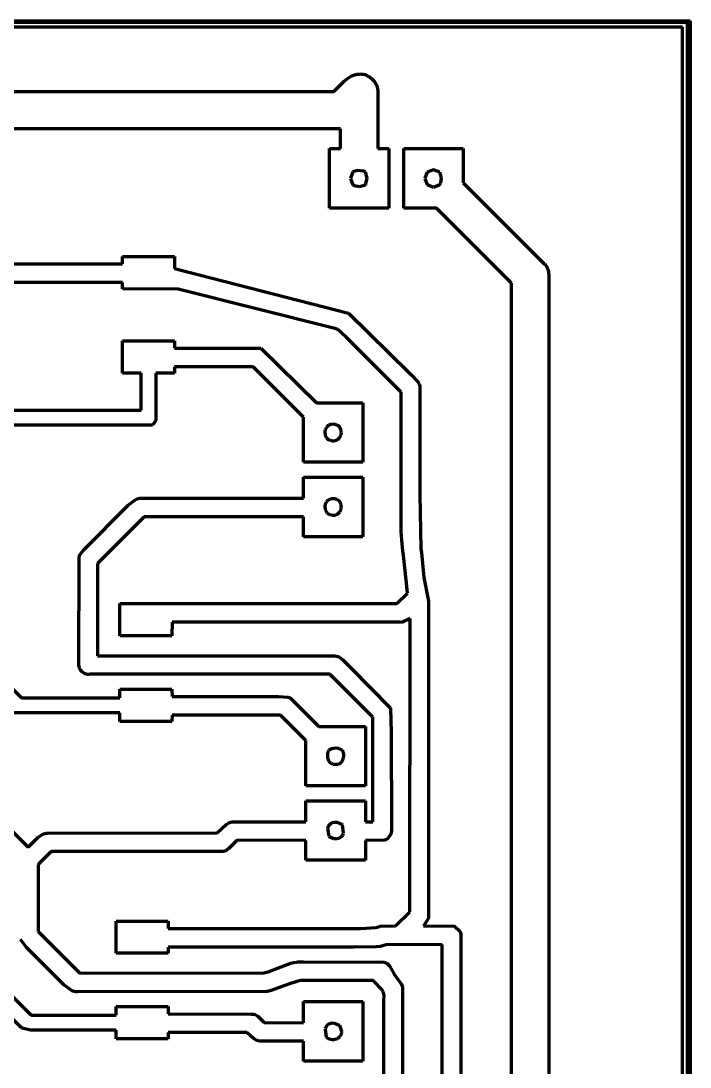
# Model space of a CAD drawing. Header units: millimetres. Extents: x 0 to 18.8, y 0 to 13.5.
# Drawn here: x 15.04 to 18.79, y 7.64 to 13.5 of the extents above; entities that cross this region are included whole.
import ezdxf

# ---------------------------------------------------------------- set-up
doc = ezdxf.new("R2010")
doc.units = ezdxf.units.MM
doc.layers.add('color#000000ff', color=7, linetype='CONTINUOUS', lineweight=100)
doc.layers.add('color#ffffffff', color=7, linetype='CONTINUOUS', lineweight=100)

msp = doc.modelspace()

# ---------------------------------------------------------------- linework, layer by layer
at = {"layer": 'color#000000ff'}
for p, q in [((0, 13.493), (18.7777, 13.493)), ((18.7777, 13.493), (18.7777, 0.007)), ((18.75, 13.4653), (0.0281, 13.4655)), ((18.7499, 0.0346), (18.75, 13.4653)), ((16.8815, 13.1834), (16.8931, 13.19)), ((16.8931, 13.19), (16.8991, 13.1929)), ((16.8991, 13.1929), (16.9053, 13.1955)), ((16.9053, 13.1955), (16.9116, 13.1977)), ((16.9116, 13.1977), (16.918, 13.1995)), ((16.918, 13.1995), (16.9245, 13.201)), ((16.9245, 13.201), (16.9312, 13.202)), ((16.9312, 13.202), (16.938, 13.2026)), ((16.938, 13.2026), (16.945, 13.2028)), ((16.945, 13.2028), (16.9522, 13.2024)), ((16.9522, 13.2024), (16.9595, 13.2016)), ((16.9595, 13.2016), (16.9689, 13.1991)), ((16.9689, 13.1991), (16.9781, 13.1957)), ((16.9781, 13.1957), (16.9869, 13.1914)), ((16.9869, 13.1914), (16.9954, 13.1863)), ((16.9954, 13.1863), (17.0073, 13.1773)), ((16.7956, 13.1043), (16.8541, 13.1627)), ((16.8541, 13.1627), (16.8702, 13.1757)), ((16.8702, 13.1757), (16.8815, 13.1834)), ((17.0073, 13.1773), (17.0145, 13.1705)), ((17.0145, 13.1705), (17.021, 13.163)), ((17.021, 13.163), (17.0268, 13.155)), ((17.0268, 13.155), (17.0318, 13.1466)), ((17.0318, 13.1466), (17.0359, 13.1377)), ((17.0359, 13.1377), (17.0391, 13.1284)), ((17.0391, 13.1284), (17.0411, 13.1188)), ((11.9984, 13.104), (16.7956, 13.1043)), ((17.0411, 13.1188), (17.0421, 13.1089)), ((17.0421, 13.1039), (17.0418, 13.0989)), ((17.0418, 13.0989), (17.0419, 12.7846)), ((17.0421, 13.1089), (17.0421, 13.1039)), ((16.8333, 12.8959), (12.368, 12.8958)), ((16.8333, 12.7847), (16.8333, 12.8959)), ((16.7709, 12.4514), (16.7709, 12.7847)), ((16.7709, 12.7847), (16.8333, 12.7847)), ((17.0419, 12.7846), (17.1041, 12.7847)), ((17.1041, 12.7847), (17.1041, 12.4514)), ((17.1875, 12.7847), (17.5208, 12.7847)), ((17.1875, 12.4514), (17.1875, 12.7847)), ((17.5208, 12.7847), (17.521, 12.5934)), ((16.929, 12.6627), (16.9022, 12.6538)), ((16.9612, 12.6592), (16.929, 12.6627)), ((16.9735, 12.654), (16.9612, 12.6592)), ((17.3535, 12.6665), (17.3192, 12.6529)), ((17.3899, 12.6533), (17.3535, 12.6665)), ((16.9022, 12.6538), (16.8891, 12.6174)), ((16.8891, 12.6174), (16.9025, 12.5823)), ((16.9825, 12.6193), (16.9735, 12.654)), ((16.9758, 12.5871), (16.9825, 12.6193)), ((17.3192, 12.6529), (17.3056, 12.6173)), ((17.3056, 12.6173), (17.3193, 12.583)), ((17.3992, 12.6218), (17.3899, 12.6533)), ((17.3944, 12.5926), (17.3992, 12.6218)), ((16.9025, 12.5823), (16.9097, 12.5787)), ((16.9097, 12.5787), (16.939, 12.5729)), ((16.939, 12.5729), (16.9735, 12.5822)), ((16.9735, 12.5822), (16.9758, 12.5871)), ((17.3193, 12.583), (17.3547, 12.5696)), ((17.3547, 12.5696), (17.3899, 12.5831)), ((17.3899, 12.5831), (17.3944, 12.5926)), ((17.521, 12.5934), (17.9745, 12.1403)), ((17.1041, 12.4514), (16.7709, 12.4514)), ((17.3706, 12.452), (17.1875, 12.4514)), ((17.792, 12.0309), (17.3706, 12.452)), ((13.846, 12.139), (15.6111, 12.1389)), ((15.6111, 12.1389), (15.6112, 12.1805)), ((15.6112, 12.1805), (15.9028, 12.1805)), ((15.9028, 12.1805), (15.9025, 12.1126)), ((17.9745, 12.1403), (17.978, 12.1368)), ((17.978, 12.1368), (17.9812, 12.1332)), ((17.9812, 12.1332), (17.9866, 12.1257)), ((15.9025, 12.1126), (16.8771, 11.8637)), ((17.9866, 12.1257), (17.9909, 12.1178)), ((17.9909, 12.1178), (17.9943, 12.1095)), ((17.9943, 12.1095), (17.9978, 12.0966)), ((17.9978, 12.0966), (18.0005, 12.0693)), ((15.6109, 12.0348), (13.8573, 12.0346)), ((15.6113, 12), (15.6109, 12.0348)), ((17.7917, 1.6563), (17.792, 12.0309)), ((18.0001, 12.0139), (17.9998, 5.5821)), ((18.0005, 12.0693), (18.0001, 12.0139)), ((15.9231, 11.998), (15.6113, 12)), ((16.7943, 11.7791), (15.9231, 11.998)), ((16.8771, 11.8637), (17.2152, 11.5309)), ((16.8038, 11.7773), (16.7943, 11.7791)), ((16.8181, 11.7714), (16.8038, 11.7773)), ((16.8665, 11.7272), (16.8181, 11.7714)), ((17.1734, 11.4206), (16.8665, 11.7272)), ((15.6111, 11.7083), (15.9027, 11.7083)), ((15.6111, 11.5278), (15.6111, 11.7083)), ((15.9027, 11.7083), (15.9028, 11.6667)), ((15.9028, 11.6667), (16.3869, 11.6672)), ((16.3869, 11.6672), (16.6979, 11.3611)), ((15.903, 11.5626), (15.9027, 11.5278)), ((16.3428, 11.5631), (15.903, 11.5626)), ((16.6252, 11.2811), (16.3428, 11.5631)), ((15.7153, 11.5277), (15.6111, 11.5278)), ((15.7154, 11.3196), (15.7153, 11.5277)), ((15.7986, 11.5277), (15.7974, 11.2625)), ((15.9027, 11.5278), (15.7986, 11.5277)), ((17.2152, 11.5309), (17.2273, 11.5191)), ((17.2273, 11.5191), (17.2688, 11.4757)), ((17.2688, 11.4757), (17.2745, 11.4648)), ((17.2745, 11.4648), (17.277, 11.4559)), ((17.277, 11.4559), (17.2776, 11.4494)), ((17.2776, 11.4494), (17.2776, 11.446)), ((17.2776, 11.446), (17.2778, 10.8478)), ((17.1736, 10.889), (17.1734, 11.4206)), ((11.1388, 11.3196), (15.7154, 11.3196)), ((16.6979, 11.3611), (16.9583, 11.3611)), ((16.9583, 11.3611), (16.9583, 11.0278)), ((15.7974, 11.2625), (15.7798, 11.2355)), ((16.625, 11.0278), (16.6252, 11.2811)), ((15.7798, 11.2355), (11.1285, 11.2361)), ((16.746, 11.2013), (16.7456, 11.1937)), ((16.7456, 11.1937), (16.7463, 11.1862)), ((16.7474, 11.2087), (16.746, 11.2013)), ((16.7499, 11.2157), (16.7474, 11.2087)), ((16.7534, 11.2223), (16.7499, 11.2157)), ((16.7556, 11.2253), (16.7534, 11.2223)), ((16.758, 11.2281), (16.7556, 11.2253)), ((16.7607, 11.2307), (16.758, 11.2281)), ((16.7637, 11.233), (16.7607, 11.2307)), ((16.7669, 11.235), (16.7637, 11.233)), ((16.778, 11.239), (16.7669, 11.235)), ((16.7899, 11.2404), (16.778, 11.239)), ((16.8019, 11.2393), (16.7899, 11.2404)), ((16.8133, 11.2357), (16.8019, 11.2393)), ((16.8209, 11.2314), (16.8133, 11.2357)), ((16.8273, 11.2257), (16.8209, 11.2314)), ((16.8307, 11.221), (16.8273, 11.2257)), ((16.8335, 11.2158), (16.8307, 11.221)), ((16.8353, 11.2099), (16.8335, 11.2158)), ((16.8359, 11.2067), (16.8353, 11.2099)), ((16.8369, 11.2032), (16.8359, 11.2067)), ((16.8376, 11.1997), (16.8369, 11.2032)), ((16.8382, 11.1928), (16.8376, 11.1997)), ((16.8376, 11.1861), (16.8382, 11.1928)), ((16.7463, 11.1862), (16.7479, 11.1789)), ((16.7479, 11.1789), (16.7506, 11.172)), ((16.7506, 11.172), (16.7543, 11.1657)), ((16.7543, 11.1657), (16.7565, 11.1628)), ((16.7565, 11.1628), (16.759, 11.1602)), ((16.759, 11.1602), (16.7617, 11.1578)), ((16.7617, 11.1578), (16.7646, 11.1557)), ((16.7646, 11.1557), (16.7678, 11.1538)), ((16.7678, 11.1538), (16.7713, 11.1523)), ((16.7713, 11.1523), (16.775, 11.1512)), ((16.775, 11.1512), (16.7789, 11.1503)), ((16.7789, 11.1503), (16.7824, 11.1493)), ((16.7824, 11.1493), (16.7893, 11.148)), ((16.7893, 11.148), (16.7962, 11.148)), ((16.7962, 11.148), (16.8028, 11.1491)), ((16.8028, 11.1491), (16.8092, 11.1512)), ((16.8092, 11.1512), (16.8151, 11.1542)), ((16.8151, 11.1542), (16.8206, 11.158)), ((16.8206, 11.158), (16.8255, 11.1625)), ((16.8255, 11.1625), (16.8298, 11.1677)), ((16.8298, 11.1677), (16.8333, 11.1734)), ((16.8333, 11.1734), (16.8359, 11.1796)), ((16.8359, 11.1796), (16.8376, 11.1861)), ((16.9583, 11.0278), (16.625, 11.0278)), ((13.8075, 10.9464), (15.0452, 9.7083)), ((16.6249, 10.8263), (16.625, 10.9444)), ((16.625, 10.9444), (16.9583, 10.9444)), ((16.9583, 10.9444), (16.9583, 10.6111)), ((17.1737, 10.6375), (17.1736, 10.889)), ((17.2778, 10.8478), (17.2838, 10.5441)), ((15.3934, 10.5365), (15.6438, 10.7868)), ((15.6438, 10.7868), (15.6888, 10.821)), ((15.6888, 10.821), (15.7067, 10.8263)), ((15.7067, 10.8263), (15.7195, 10.8269)), ((15.7195, 10.8269), (15.7227, 10.8266)), ((15.7227, 10.8266), (16.6249, 10.8263)), ((16.746, 10.7845), (16.7456, 10.777)), ((16.7474, 10.7919), (16.746, 10.7845)), ((16.7499, 10.799), (16.7474, 10.7919)), ((16.7534, 10.8056), (16.7499, 10.799)), ((16.7556, 10.8086), (16.7534, 10.8056)), ((16.758, 10.8114), (16.7556, 10.8086)), ((16.7607, 10.814), (16.758, 10.8114)), ((16.7637, 10.8163), (16.7607, 10.814)), ((16.7669, 10.8184), (16.7637, 10.8163)), ((16.7779, 10.8223), (16.7669, 10.8184)), ((16.7898, 10.8237), (16.7779, 10.8223)), ((16.8018, 10.8227), (16.7898, 10.8237)), ((16.8131, 10.8192), (16.8018, 10.8227)), ((16.8207, 10.8149), (16.8131, 10.8192)), ((16.8271, 10.8092), (16.8207, 10.8149)), ((16.8306, 10.8046), (16.8271, 10.8092)), ((16.8333, 10.7994), (16.8306, 10.8046)), ((16.8352, 10.7936), (16.8333, 10.7994)), ((16.8358, 10.7904), (16.8352, 10.7936)), ((16.8369, 10.7869), (16.8358, 10.7904)), ((16.8376, 10.7834), (16.8369, 10.7869)), ((16.8382, 10.7765), (16.8376, 10.7834)), ((16.7456, 10.777), (16.7463, 10.7694)), ((16.7463, 10.7694), (16.7479, 10.7621)), ((16.7479, 10.7621), (16.7506, 10.7552)), ((16.7506, 10.7552), (16.7543, 10.749)), ((16.7543, 10.749), (16.7565, 10.7461)), ((16.7565, 10.7461), (16.759, 10.7435)), ((16.759, 10.7435), (16.7617, 10.7411)), ((16.7617, 10.7411), (16.7647, 10.739)), ((16.7647, 10.739), (16.7679, 10.7371)), ((16.7679, 10.7371), (16.7714, 10.7356)), ((16.7714, 10.7356), (16.7751, 10.7345)), ((16.7751, 10.7345), (16.779, 10.7337)), ((16.779, 10.7337), (16.7825, 10.7326)), ((16.7825, 10.7326), (16.786, 10.7318)), ((16.786, 10.7318), (16.7894, 10.7314)), ((16.7894, 10.7314), (16.7963, 10.7313)), ((16.7963, 10.7313), (16.803, 10.7325)), ((16.803, 10.7325), (16.8093, 10.7346)), ((16.8093, 10.7346), (16.8153, 10.7376)), ((16.8153, 10.7376), (16.8208, 10.7414)), ((16.8208, 10.7414), (16.8257, 10.746)), ((16.8257, 10.746), (16.8299, 10.7512)), ((16.8299, 10.7512), (16.8334, 10.757)), ((16.8334, 10.757), (16.836, 10.7632)), ((16.836, 10.7632), (16.8376, 10.7697)), ((16.8376, 10.7697), (16.8382, 10.7765)), ((15.7328, 10.7225), (15.4719, 10.4614)), ((16.625, 10.7222), (15.7328, 10.7225)), ((16.625, 10.6111), (16.625, 10.7222)), ((16.9583, 10.6111), (16.625, 10.6111)), ((17.1776, 10.5716), (17.1737, 10.6375)), ((13.3841, 10.5701), (15.0835, 8.8717)), ((17.182, 10.5322), (17.1776, 10.5716)), ((15.3682, 10.4862), (15.3715, 10.508)), ((15.3715, 10.508), (15.3934, 10.5365)), ((17.186, 10.506), (17.182, 10.5322)), ((17.2002, 10.3671), (17.186, 10.506)), ((17.2838, 10.5441), (17.2862, 10.5217)), ((17.2862, 10.5217), (17.3, 10.383)), ((15.3678, 9.9019), (15.3682, 10.4862)), ((15.4719, 10.4614), (15.4722, 9.9445)), ((17.3, 10.383), (17.326, 10.2493)), ((17.2082, 10.2954), (17.2002, 10.3671)), ((17.1491, 10.2361), (17.2082, 10.2954)), ((15.5972, 10.0556), (15.5972, 10.2361)), ((15.5972, 10.2361), (17.1491, 10.2361)), ((17.326, 10.2493), (17.3262, 8.4861)), ((17.2227, 10.1533), (17.1758, 10.131)), ((17.2223, 8.5103), (17.2227, 10.1533)), ((15.8895, 10.1324), (15.8887, 10.0556)), ((17.1671, 10.1317), (15.8895, 10.1324)), ((17.1758, 10.131), (17.1671, 10.1317)), ((15.8887, 10.0556), (15.5972, 10.0556)), ((15.4722, 9.9445), (16.7923, 9.9442)), ((16.7923, 9.9442), (16.8011, 9.9435)), ((16.8011, 9.9435), (16.8093, 9.9418)), ((16.8093, 9.9418), (16.8172, 9.9392)), ((16.8172, 9.9392), (16.8284, 9.9338)), ((16.8284, 9.9338), (16.8454, 9.9217)), ((16.8454, 9.9217), (16.8908, 9.8769)), ((13.1604, 9.8725), (15.1007, 7.9306)), ((15.3672, 9.8913), (15.3673, 9.8984)), ((15.3681, 9.8844), (15.3672, 9.8913)), ((15.3673, 9.8984), (15.3678, 9.9019)), ((15.3699, 9.8777), (15.3681, 9.8844)), ((15.3726, 9.8713), (15.3699, 9.8777)), ((15.378, 9.8624), (15.3726, 9.8713)), ((15.3849, 9.8546), (15.378, 9.8624)), ((15.3931, 9.8481), (15.3849, 9.8546)), ((15.4024, 9.8433), (15.3931, 9.8481)), ((16.8908, 9.8769), (17.1129, 9.6508)), ((15.0464, 7.8605), (13.1068, 9.7992)), ((15.4089, 9.8411), (15.4024, 9.8433)), ((15.4158, 9.8397), (15.4089, 9.8411)), ((15.4228, 9.8394), (15.4158, 9.8397)), ((15.43, 9.8401), (15.4228, 9.8394)), ((16.7735, 9.8408), (15.43, 9.8401)), ((17.014, 9.6009), (16.7735, 9.8408)), ((15.5972, 9.7083), (15.5973, 9.7569)), ((15.5973, 9.7569), (15.8888, 9.7569)), ((15.8888, 9.7569), (15.889, 9.7152)), ((15.0452, 9.7083), (15.5972, 9.7083)), ((15.889, 9.7152), (16.4865, 9.7155)), ((16.4865, 9.7155), (16.5404, 9.7126)), ((16.5404, 9.7126), (16.5501, 9.7082)), ((16.5501, 9.7082), (16.5568, 9.7032)), ((16.5568, 9.7032), (16.5608, 9.6989)), ((16.5608, 9.6989), (16.7125, 9.5481)), ((15.5972, 9.625), (15.0035, 9.625)), ((15.5973, 9.5764), (15.5972, 9.625)), ((15.889, 9.6111), (15.8887, 9.5764)), ((16.4965, 9.6111), (15.889, 9.6111)), ((16.6389, 9.4688), (16.4965, 9.6111)), ((17.1129, 9.6508), (17.1178, 9.5136)), ((15.8887, 9.5764), (15.5973, 9.5764)), ((17.0139, 9.0139), (17.014, 9.6009)), ((16.7125, 9.5481), (16.9722, 9.5486)), ((16.9722, 9.5486), (16.9722, 9.2153)), ((17.1178, 9.5136), (17.1184, 8.9854)), ((16.6389, 9.2153), (16.6389, 9.4688)), ((16.7598, 9.3896), (16.7597, 9.3821)), ((16.7597, 9.3821), (16.7604, 9.3747)), ((16.7608, 9.3971), (16.7598, 9.3896)), ((16.7627, 9.4044), (16.7608, 9.3971)), ((16.7655, 9.4113), (16.7627, 9.4044)), ((16.7672, 9.4146), (16.7655, 9.4113)), ((16.7851, 9.4236), (16.7672, 9.4146)), ((16.8041, 9.4268), (16.7851, 9.4236)), ((16.8233, 9.4243), (16.8041, 9.4268)), ((16.8415, 9.4161), (16.8233, 9.4243)), ((16.8439, 9.4144), (16.8415, 9.4161)), ((16.8471, 9.4077), (16.8439, 9.4144)), ((16.8494, 9.4006), (16.8471, 9.4077)), ((16.8508, 9.3933), (16.8494, 9.4006)), ((16.8505, 9.3746), (16.8513, 9.382)), ((16.8513, 9.382), (16.8508, 9.3933)), ((16.7604, 9.3747), (16.7621, 9.3675)), ((16.7621, 9.3675), (16.7646, 9.3607)), ((16.7646, 9.3607), (16.768, 9.3544)), ((16.768, 9.3544), (16.7722, 9.3488)), ((16.7722, 9.3488), (16.7772, 9.3441)), ((16.7772, 9.3441), (16.78, 9.3421)), ((16.78, 9.3421), (16.7831, 9.3403)), ((16.7831, 9.3403), (16.7863, 9.3388)), ((16.7863, 9.3388), (16.7898, 9.3376)), ((16.7898, 9.3376), (16.7935, 9.3368)), ((16.7935, 9.3368), (16.7973, 9.3362)), ((16.7973, 9.3362), (16.8014, 9.3361)), ((16.8014, 9.3361), (16.8056, 9.3363)), ((16.8056, 9.3363), (16.8099, 9.3361)), ((16.8099, 9.3361), (16.8139, 9.3363)), ((16.8139, 9.3363), (16.8177, 9.3368)), ((16.8177, 9.3368), (16.8213, 9.3377)), ((16.8213, 9.3377), (16.8247, 9.3389)), ((16.8247, 9.3389), (16.828, 9.3404)), ((16.828, 9.3404), (16.831, 9.3421)), ((16.831, 9.3421), (16.8338, 9.3441)), ((16.8338, 9.3441), (16.8388, 9.3489)), ((16.8388, 9.3489), (16.843, 9.3545)), ((16.843, 9.3545), (16.8463, 9.3607)), ((16.8463, 9.3607), (16.8488, 9.3675)), ((16.8488, 9.3675), (16.8505, 9.3746)), ((16.9722, 9.2153), (16.6389, 9.2153)), ((16.6389, 9.0139), (16.6389, 9.1319)), ((16.6389, 9.1319), (16.9722, 9.1319)), ((16.9722, 9.1319), (16.9722, 9.0139)), ((16.1427, 8.9515), (16.1945, 9.0004)), ((16.1945, 9.0004), (16.2082, 9.0078)), ((16.2082, 9.0078), (16.2192, 9.0115)), ((16.2192, 9.0115), (16.227, 9.0131)), ((16.227, 9.0131), (16.2352, 9.0137)), ((16.2352, 9.0137), (16.6389, 9.0139)), ((16.7643, 8.9893), (16.7603, 8.9788)), ((16.7603, 8.9788), (16.7669, 8.9328)), ((16.7686, 8.9952), (16.7643, 8.9893)), ((16.7727, 8.9997), (16.7686, 8.9952)), ((16.7796, 9.0049), (16.7727, 8.9997)), ((16.7871, 9.0083), (16.7796, 9.0049)), ((16.7979, 9.0106), (16.7871, 9.0083)), ((16.8148, 9.0097), (16.7979, 9.0106)), ((16.8415, 8.9992), (16.8148, 9.0097)), ((16.8439, 8.9978), (16.8415, 8.9992)), ((16.85, 8.9498), (16.8439, 8.9978)), ((16.9722, 9.0139), (17.0139, 9.0139)), ((17.1184, 8.9854), (17.1187, 8.9627)), ((15.0835, 8.8717), (15.1381, 8.9263)), ((15.1381, 8.9263), (15.1533, 8.9378)), ((15.1533, 8.9378), (15.1614, 8.9424)), ((15.1614, 8.9424), (15.1699, 8.9463)), ((15.1699, 8.9463), (15.179, 8.9491)), ((15.179, 8.9491), (15.1837, 8.9501)), ((15.1837, 8.9501), (15.1886, 8.9508)), ((15.1886, 8.9508), (15.1936, 8.9512)), ((15.1936, 8.9512), (16.1427, 8.9515)), ((16.2543, 8.9103), (16.2081, 8.864)), ((16.6386, 8.9099), (16.2543, 8.9103)), ((16.6389, 8.7986), (16.6386, 8.9099)), ((16.7669, 8.9328), (16.7693, 8.9313)), ((16.7693, 8.9313), (16.796, 8.921)), ((16.796, 8.921), (16.813, 8.92)), ((16.813, 8.92), (16.8238, 8.9223)), ((16.8238, 8.9223), (16.8314, 8.9258)), ((16.8314, 8.9258), (16.8384, 8.9309)), ((16.8384, 8.9309), (16.8425, 8.9354)), ((16.8425, 8.9354), (16.8454, 8.9394)), ((16.8454, 8.9394), (16.85, 8.9498)), ((16.9723, 8.9098), (16.9722, 8.7986)), ((17.0778, 8.9105), (16.9723, 8.9098)), ((17.0811, 8.9114), (17.0778, 8.9105)), ((17.0874, 8.9139), (17.0811, 8.9114)), ((17.0956, 8.9189), (17.0874, 8.9139)), ((17.1026, 8.9253), (17.0956, 8.9189)), ((17.1084, 8.9327), (17.1026, 8.9253)), ((17.1141, 8.944), (17.1084, 8.9327)), ((17.1187, 8.9627), (17.1141, 8.944)), ((16.1825, 8.8494), (16.1751, 8.8479)), ((16.1894, 8.852), (16.1825, 8.8494)), ((16.196, 8.8553), (16.1894, 8.852)), ((16.2081, 8.864), (16.196, 8.8553)), ((15.2117, 8.8472), (15.1389, 8.7743)), ((16.1671, 8.8474), (15.2117, 8.8472)), ((16.1712, 8.8475), (16.1671, 8.8474)), ((16.1751, 8.8479), (16.1712, 8.8475)), ((16.9722, 8.7986), (16.6389, 8.7986)), ((15.1389, 8.7743), (15.1388, 8.399)), ((17.1404, 8.4312), (17.2223, 8.5103)), ((15.5764, 8.2778), (15.5764, 8.4583)), ((15.5764, 8.4583), (15.868, 8.4583)), ((15.868, 8.4583), (15.868, 8.4168)), ((17.3259, 8.4746), (17.2971, 8.43)), ((17.3262, 8.4861), (17.3259, 8.4746)), ((15.1388, 8.399), (15.3717, 8.1665)), ((15.868, 8.4168), (16.9449, 8.4166)), ((16.9449, 8.4166), (17.0337, 8.4213)), ((17.0337, 8.4213), (17.0519, 8.4281)), ((17.0519, 8.4281), (17.0555, 8.43)), ((17.0555, 8.43), (17.1404, 8.4312)), ((17.2971, 8.43), (17.4701, 8.431)), ((17.4701, 8.431), (17.5026, 8.3989)), ((17.5026, 8.3989), (17.5068, 8.3852)), ((17.5068, 8.3852), (17.5068, 8.3748)), ((15.0744, 8.3104), (15.0402, 8.3549)), ((17.0764, 8.3209), (17.0576, 8.3164)), ((17.0889, 8.325), (17.0764, 8.3209)), ((17.4026, 8.3265), (17.0889, 8.325)), ((17.4034, 5.6467), (17.4026, 8.3265)), ((17.5068, 8.3748), (17.5077, 5.622)), ((15.283, 8.1018), (15.0744, 8.3104)), ((15.8682, 8.2779), (15.5764, 8.2778)), ((16.9028, 8.3125), (15.8678, 8.3123)), ((15.8678, 8.3123), (15.8682, 8.2779)), ((16.9092, 8.3128), (16.9028, 8.3125)), ((17.0321, 8.313), (16.9092, 8.3128)), ((17.0576, 8.3164), (17.0321, 8.313)), ((16.4273, 8.1736), (16.5245, 8.2117)), ((16.5245, 8.2117), (16.5548, 8.2216)), ((16.5548, 8.2216), (16.5701, 8.2254)), ((16.5701, 8.2254), (16.5857, 8.2282)), ((16.5857, 8.2282), (16.5936, 8.2291)), ((16.5936, 8.2291), (16.6015, 8.2297)), ((16.6015, 8.2297), (16.6095, 8.23)), ((16.6095, 8.23), (16.6176, 8.2299)), ((16.6176, 8.2299), (16.6258, 8.2294)), ((16.6258, 8.2294), (17.0776, 8.2285)), ((17.0776, 8.2285), (17.0841, 8.2265)), ((17.0841, 8.2265), (17.0898, 8.2238)), ((17.0898, 8.2238), (17.0971, 8.2185)), ((17.0971, 8.2185), (17.1067, 8.207)), ((17.1067, 8.207), (17.1329, 8.161)), ((15.3717, 8.1665), (16.4043, 8.1672)), ((16.4043, 8.1672), (16.4273, 8.1736)), ((17.1329, 8.161), (17.1734, 8.106)), ((15.3292, 8.0672), (15.283, 8.1018)), ((16.5354, 8.1025), (16.4442, 8.0685)), ((16.5881, 8.1202), (16.5354, 8.1025)), ((16.6085, 8.1245), (16.5881, 8.1202)), ((17.017, 8.1255), (16.6085, 8.1245)), ((17.0225, 8.1197), (17.017, 8.1255)), ((17.0651, 8.074), (17.0225, 8.1197)), ((17.1734, 8.106), (17.1786, 8.093)), ((17.1786, 8.093), (17.1802, 8.0861)), ((15.3466, 8.0625), (15.3292, 8.0672)), ((15.3591, 8.0623), (15.3466, 8.0625)), ((16.417, 8.0628), (15.3591, 8.0623)), ((16.4239, 8.0639), (16.417, 8.0628)), ((16.4442, 8.0685), (16.4239, 8.0639)), ((17.0712, 8.0636), (17.0651, 8.074)), ((17.0742, 8.0562), (17.0712, 8.0636)), ((17.0763, 8.0485), (17.0742, 8.0562)), ((17.0773, 8.0404), (17.0763, 8.0485)), ((17.0767, 8.0274), (17.0772, 8.0319)), ((17.0772, 8.0319), (17.0774, 8.0362)), ((17.0774, 8.0362), (17.0773, 8.0404)), ((17.1802, 8.0861), (17.1809, 8.0789)), ((17.1809, 8.0789), (17.1807, 8.0713)), ((17.1807, 8.0713), (17.181, 7.4048)), ((15.5764, 7.9306), (15.5764, 7.9791)), ((15.5764, 7.9791), (15.8682, 7.9791)), ((15.8682, 7.9791), (15.8677, 7.9378)), ((16.625, 7.8889), (16.625, 8.0069)), ((16.625, 8.0069), (16.9583, 8.0069)), ((16.9583, 8.0069), (16.9583, 7.6736)), ((17.0764, 7.4723), (17.0767, 8.0274)), ((15.1007, 7.9306), (15.5764, 7.9306)), ((15.8677, 7.9378), (16.3327, 7.9374)), ((16.3327, 7.9374), (16.3394, 7.9375)), ((16.3394, 7.9375), (16.3457, 7.9367)), ((16.3457, 7.9367), (16.3545, 7.9341)), ((16.3545, 7.9341), (16.3678, 7.9266)), ((16.3678, 7.9266), (16.4061, 7.889)), ((15.049, 7.8578), (15.0464, 7.8605)), ((15.0965, 7.847), (15.049, 7.8578)), ((16.4061, 7.889), (16.625, 7.8889)), ((16.7503, 7.8641), (16.7463, 7.8536)), ((16.7463, 7.8536), (16.7534, 7.8077)), ((16.7546, 7.8701), (16.7503, 7.8641)), ((16.7586, 7.8745), (16.7546, 7.8701)), ((16.7654, 7.8797), (16.7586, 7.8745)), ((16.7728, 7.8832), (16.7654, 7.8797)), ((16.7835, 7.8856), (16.7728, 7.8832)), ((16.8002, 7.8849), (16.7835, 7.8856)), ((16.8242, 7.8759), (16.8002, 7.8849)), ((16.8289, 7.8729), (16.8242, 7.8759)), ((16.8408, 7.8388), (16.8289, 7.8729)), ((15.5764, 7.8471), (15.0965, 7.847)), ((15.5764, 7.7987), (15.5764, 7.8471)), ((15.8679, 7.7986), (15.5764, 7.7987)), ((15.8681, 7.8333), (15.8679, 7.7986)), ((16.3082, 7.8335), (15.8681, 7.8333)), ((16.3454, 7.7998), (16.3082, 7.8335)), ((16.3657, 7.7889), (16.3454, 7.7998)), ((16.7534, 7.8077), (16.7567, 7.8053)), ((16.7567, 7.8053), (16.7637, 7.8012)), ((16.7637, 7.8012), (16.771, 7.7982)), ((16.771, 7.7982), (16.7786, 7.7961)), ((16.7786, 7.7961), (16.7863, 7.7951)), ((16.7863, 7.7951), (16.7939, 7.7951)), ((16.7939, 7.7951), (16.8014, 7.796)), ((16.8014, 7.796), (16.8087, 7.798)), ((16.8087, 7.798), (16.8155, 7.8009)), ((16.8155, 7.8009), (16.8218, 7.8048)), ((16.8218, 7.8048), (16.8274, 7.8097)), ((16.8274, 7.8097), (16.8299, 7.8125)), ((16.8299, 7.8125), (16.8322, 7.8155)), ((16.8322, 7.8155), (16.8343, 7.8188)), ((16.8343, 7.8188), (16.8362, 7.8223)), ((16.8362, 7.8223), (16.8377, 7.8261)), ((16.8377, 7.8261), (16.8391, 7.8301)), ((16.8391, 7.8301), (16.8401, 7.8343)), ((16.8401, 7.8343), (16.8408, 7.8388)), ((16.3786, 7.7856), (16.3657, 7.7889)), ((16.389, 7.7849), (16.3786, 7.7856)), ((16.6251, 7.7845), (16.389, 7.7849)), ((16.625, 7.6736), (16.6251, 7.7845)), ((16.9583, 7.6736), (16.625, 7.6736))]:
    msp.add_line(p, q, dxfattribs=at)
at = {"layer": 'color#ffffffff'}
for p, q in [((0, 13.5), (18.7917, 13.5)), ((18.7777, 13.493), (0, 13.493)), ((18.7777, 0.007), (18.7777, 13.493)), ((18.7917, 13.5), (18.7917, 0))]:
    msp.add_line(p, q, dxfattribs=at)

doc.saveas('drawing.dxf')
